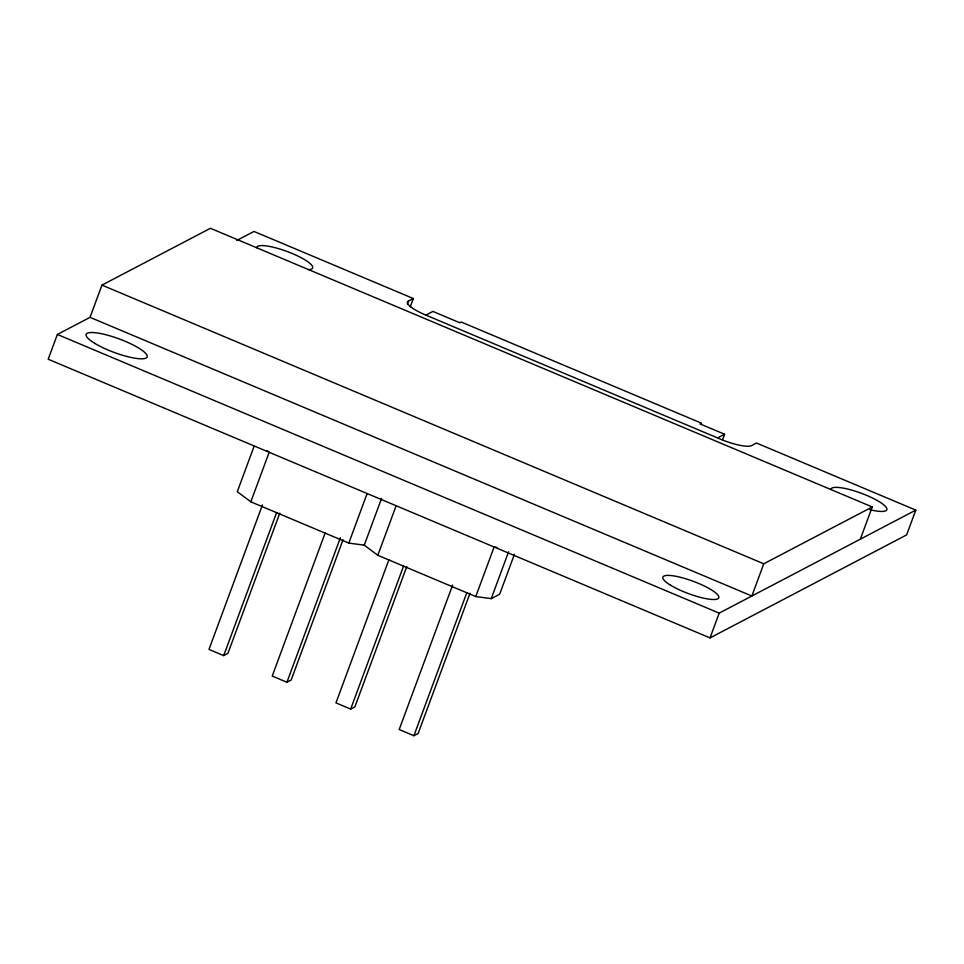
<?xml version="1.0" encoding="UTF-8"?>
<svg xmlns="http://www.w3.org/2000/svg" width="964" height="964" viewBox="0 0 964 964"><rect width="100%" height="100%" fill="white"/><g stroke="black" fill="none" stroke-linecap="round" stroke-linejoin="round"><path stroke-width="1.45" d="M860.334 539.177L872.251 506.956L210.429 228.287L101.955 285.115L90.038 317.337L57.37 334.448L48.2 359.235L710.022 637.915L906.63 534.899L915.8 510.113L756.475 443.03L751.559 445.609A27.221 6.025 20.3 0 1 717.577 437.933L425.883 315.108A27.1 6.001 20.3 0 1 408.387 301.105L407.374 303.853M254.098 446.272L237.289 491.7L250.833 501.834L348.799 543.094L364.272 545.166L377.804 555.3L475.77 596.559L491.242 598.632L499.665 594.222L514.439 554.3M250.833 501.834L269.173 452.273L266.908 450.586M262.425 504.943L208.983 649.423L223.696 655.616L227.902 653.411L279.789 513.137M223.696 655.616L276.62 512.547M325.157 532.984L272.222 676.053L286.935 682.247L291.152 680.042L343.039 539.768M410.254 306.793L413.303 298.527L253.978 231.444L236.807 240.434M286.935 682.247L340.376 537.767M348.799 543.094L367.127 493.532M364.272 545.166L381.587 498.364M377.804 555.3L396.144 505.738M388.89 559.819L335.954 702.889L350.667 709.082L354.885 706.877L406.772 566.603M350.667 709.082L403.591 566.013M452.646 585.052L399.204 729.519L413.905 735.713L418.123 733.508L470.01 593.234M413.905 735.713L466.841 592.643M475.77 596.559L494.11 546.998L496.918 547.371M491.242 598.632L508.558 551.83M722.554 439.753L724.591 434.246L700.081 423.931L701.491 423.196L461.274 322.048L459.864 322.783L432.896 311.42L425.883 315.108M710.022 637.915L719.192 613.128L915.8 510.113M872.251 506.956L763.777 563.795L751.86 596.017L90.038 317.337M408.387 301.105L413.303 298.527M717.577 437.933L724.591 434.246M101.955 285.115L763.777 563.795M57.37 334.448L719.192 613.128M256.653 247.712A29.8 6.603 20.3 0 1 292.417 253.58A29.8 6.603 20.3 0 1 308.733 269.643M830.848 489.483A29.8 6.603 20.3 0 1 855.454 491.242A29.8 6.603 20.3 0 1 885.976 507.052A29.8 6.603 20.3 0 1 869.853 509.691M94.653 343.305A32.511 7.206 20.3 0 0 146.07 358.054A32.511 7.206 20.3 0 0 109.245 335.653A32.511 7.206 20.3 0 0 94.653 343.305M670.679 585.281A29.8 6.603 20.3 0 0 717.806 598.801A29.8 6.603 20.3 0 0 684.054 578.267A29.8 6.603 20.3 0 0 670.679 585.281"/></g></svg>
